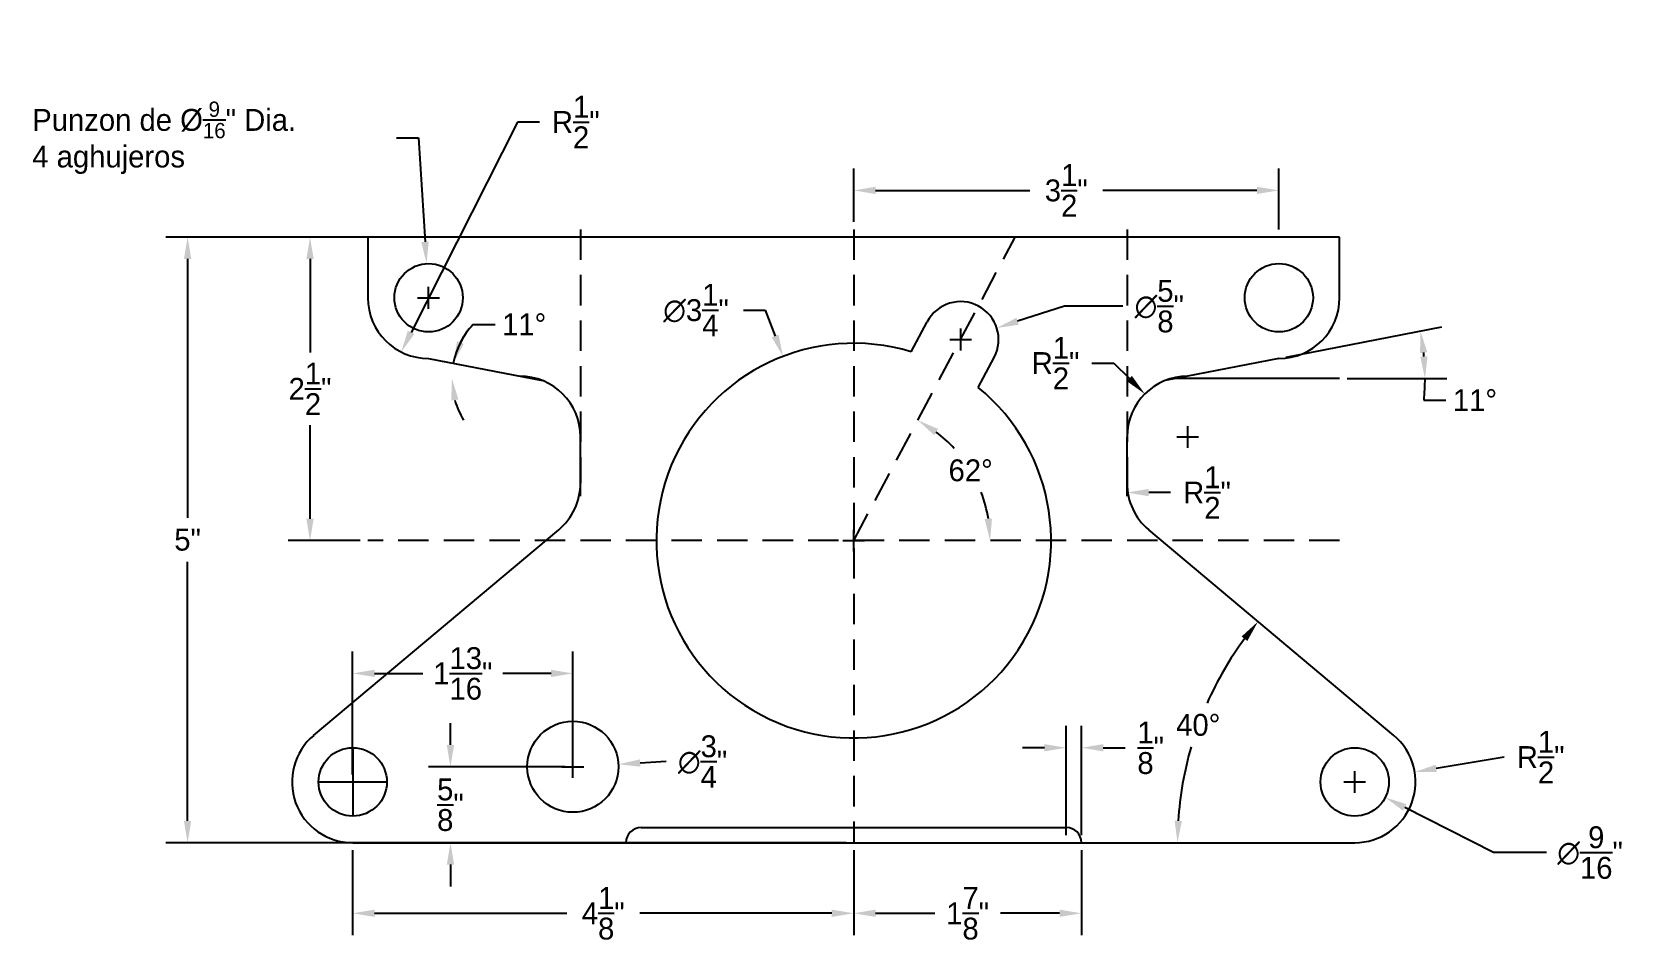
# Model space of a CAD drawing. Header units: inches. Extents: x 1.8 to 15.1, y 1 to 8.5.
import ezdxf

# ---------------------------------------------------------------- set-up
doc = ezdxf.new("R2010")
doc.units = ezdxf.units.IN
doc.header["$MEASUREMENT"] = 0
doc.linetypes.add('HIDDEN', pattern=[0.375, 0.25, -0.125])
doc.dimstyles.get("Standard").update_dxf_attribs({"dimtxt": 0.18, "dimasz": 0.18, "dimexe": 0.18, "dimexo": 0.0625, "dimgap": 0.09, "dimtad": 0, "dimtih": 1, "dimtoh": 1, "dimdec": 4, "dimzin": 0, "dimdsep": 46, "dimlunit": 4, "dimtxsty": 'Standard', "dimcen": 0.09, "dimadec": 0, "dimazin": 0, "dimtfac": 1, "dimtdec": 4, "dimtofl": 0, "dimtmove": 0, "dimatfit": 3, "dimfxl": 0, "dimtolj": 1, "dimtzin": 0, "dimarcsym": 0})

# ---------------------------------------------------------------- blocks, each defined once
blk = doc.blocks.new('*D24')
at = {"color": 0, "lineweight": -2}
for p, q in [((8.576, 1.722), (8.576, 1.023)), ((10.451, 1.722), (10.451, 1.023)), ((8.756, 1.203), (9.244, 1.203)), ((10.271, 1.203), (9.784, 1.203))]:
    blk.add_line(p, q, dxfattribs=at)
at = {"color": 0}
for points in [[(8.756, 1.233), (8.756, 1.173), (8.576, 1.203)], [(10.271, 1.233), (10.271, 1.173), (10.451, 1.203)]]:
    blk.add_solid(points, dxfattribs=at)
at = {"layer": 'Defpoints', "color": 0}
for p in [(8.576, 1.784), (10.451, 1.784), (10.451, 1.203)]:
    blk.add_point(p, dxfattribs=at)
at = {"color": 0, "insert": (9.514, 1.203), "char_height": 0.18, "attachment_point": 5}
blk.add_mtext('\\A1;1{\\H1.000000x;\\S7/8;}"', dxfattribs=at)
blk = doc.blocks.new('*D25')
at = {"color": 0, "lineweight": -2}
for start, end in [(143.6413, 156.0736), (163.8306, 176.3587)]:
    blk.add_arc((14.075, 1.784), 2.833, start, end, dxfattribs=at)
at = {"color": 0}
for points in [[(11.77, 3.482), (11.817, 3.445), (11.905, 3.605)], [(11.278, 1.963), (11.218, 1.965), (11.242, 1.784)]]:
    blk.add_solid(points, dxfattribs=at)
at = {"layer": 'Defpoints', "color": 0}
for p in [(11.005, 4.36), (11.544, 3.056), (13.023, 2.667), (4.451, 1.784), (12.701, 1.784)]:
    blk.add_point(p, dxfattribs=at)
at = {"color": 0, "insert": (11.413, 2.753), "char_height": 0.18, "attachment_point": 5}
blk.add_mtext('\\A1;40°', dxfattribs=at)
blk = doc.blocks.new('*D26')
at = {"color": 0, "lineweight": -2}
for start, end in [(42.481, 52.8052), (9.1948, 20.7769)]:
    blk.add_arc((8.576, 4.271), 1.123, start, end, dxfattribs=at)
at = {"color": 0}
for points in [[(9.239, 5.14), (9.271, 5.191), (9.104, 5.262)], [(9.715, 4.453), (9.655, 4.448), (9.699, 4.271)]]:
    blk.add_solid(points, dxfattribs=at)
at = {"layer": 'Defpoints', "color": 0}
for p in [(9.906, 6.771), (9.627, 4.667), (4.576, 4.271), (8.576, 4.271), (12.576, 4.271)]:
    blk.add_point(p, dxfattribs=at)
at = {"color": 0, "insert": (9.539, 4.849), "char_height": 0.18, "attachment_point": 5}
blk.add_mtext('\\A1;62°', dxfattribs=at)
blk = doc.blocks.new('*D27')
at = {"color": 0, "lineweight": -2}
for p, q in [((8.576, 6.896), (8.576, 7.335)), ((12.076, 6.834), (12.076, 7.335)), ((8.756, 7.155), (10.026, 7.155)), ((11.896, 7.155), (10.626, 7.155))]:
    blk.add_line(p, q, dxfattribs=at)
at = {"color": 0}
for points in [[(8.756, 7.185), (8.756, 7.125), (8.576, 7.155)], [(11.896, 7.185), (11.896, 7.125), (12.076, 7.155)]]:
    blk.add_solid(points, dxfattribs=at)
at = {"layer": 'Defpoints', "color": 0}
for p in [(12.076, 7.155), (8.576, 6.834), (12.076, 6.771)]:
    blk.add_point(p, dxfattribs=at)
at = {"color": 0, "insert": (10.326, 7.155), "char_height": 0.18, "attachment_point": 5}
blk.add_mtext('\\A1;3{\\H1.000000x;\\S1/2;}"', dxfattribs=at)
blk = doc.blocks.new('*D28')
at = {"color": 0, "lineweight": -2}
for p, q in [((8.514, 6.771), (2.912, 6.771)), ((3.092, 6.591), (3.092, 4.458)), ((3.092, 1.964), (3.092, 4.098)), ((8.514, 1.784), (2.912, 1.784))]:
    blk.add_line(p, q, dxfattribs=at)
at = {"color": 0}
for points in [[(3.062, 6.591), (3.122, 6.591), (3.092, 6.771)], [(3.062, 1.964), (3.122, 1.964), (3.092, 1.784)]]:
    blk.add_solid(points, dxfattribs=at)
at = {"layer": 'Defpoints', "color": 0}
for p in [(8.576, 6.771), (3.092, 1.784), (8.576, 1.784)]:
    blk.add_point(p, dxfattribs=at)
at = {"color": 0, "insert": (3.092, 4.278), "char_height": 0.18, "attachment_point": 5}
blk.add_mtext('\\A1;5"', dxfattribs=at)
blk = doc.blocks.new('*D29')
at = {"color": 0, "lineweight": -2}
for p, q in [((4.451, 2.347), (4.451, 3.358)), ((6.264, 2.382), (6.264, 3.358)), ((4.631, 3.178), (5.028, 3.178)), ((6.084, 3.178), (5.688, 3.178))]:
    blk.add_line(p, q, dxfattribs=at)
at = {"color": 0}
for points in [[(4.631, 3.208), (4.631, 3.148), (4.451, 3.178)], [(6.084, 3.208), (6.084, 3.148), (6.264, 3.178)]]:
    blk.add_solid(points, dxfattribs=at)
at = {"layer": 'Defpoints', "color": 0}
for p in [(6.264, 3.178), (4.451, 2.284), (6.264, 2.319)]:
    blk.add_point(p, dxfattribs=at)
at = {"color": 0, "insert": (5.358, 3.178), "char_height": 0.18, "attachment_point": 5}
blk.add_mtext('\\A1;1{\\H1.000000x;\\S13/16;}"', dxfattribs=at)
blk = doc.blocks.new('*D31')
at = {"color": 0, "lineweight": -2}
for p, q in [((5.256, 2.589), (5.256, 2.769)), ((6.201, 2.409), (5.076, 2.409)), ((4.514, 1.784), (5.436, 1.784)), ((5.256, 1.604), (5.256, 1.424))]:
    blk.add_line(p, q, dxfattribs=at)
at = {"color": 0}
for points in [[(5.226, 2.589), (5.286, 2.589), (5.256, 2.409)], [(5.226, 1.604), (5.286, 1.604), (5.256, 1.784)]]:
    blk.add_solid(points, dxfattribs=at)
at = {"layer": 'Defpoints', "color": 0}
for p in [(6.264, 2.409), (4.451, 1.784), (5.256, 1.784)]:
    blk.add_point(p, dxfattribs=at)
at = {"color": 0, "insert": (5.256, 2.097), "char_height": 0.18, "attachment_point": 5}
blk.add_mtext('\\A1;{\\H1.000000x;\\S5/8;}"', dxfattribs=at)
blk = doc.blocks.new('*D32')
at = {"color": 0, "lineweight": -2}
for p, q in [((4.451, 1.722), (4.451, 1.023)), ((8.576, 1.722), (8.576, 1.023)), ((4.631, 1.203), (6.214, 1.203)), ((8.396, 1.203), (6.814, 1.203))]:
    blk.add_line(p, q, dxfattribs=at)
at = {"color": 0}
for points in [[(4.631, 1.233), (4.631, 1.173), (4.451, 1.203)], [(8.396, 1.233), (8.396, 1.173), (8.576, 1.203)]]:
    blk.add_solid(points, dxfattribs=at)
at = {"layer": 'Defpoints', "color": 0}
for p in [(4.451, 1.784), (8.576, 1.784), (4.451, 1.203)]:
    blk.add_point(p, dxfattribs=at)
at = {"color": 0, "insert": (6.514, 1.203), "char_height": 0.18, "attachment_point": 5}
blk.add_mtext('\\A1;4{\\H1.000000x;\\S1/8;}"', dxfattribs=at)
blk = doc.blocks.new('*D33')
at = {"color": 0, "lineweight": -2}
blk.add_line((5.443, 6.052), (5.623, 6.052), dxfattribs=at)
for start, end in [(136.8753, 169), (137.1925, 153.0962), (195.9038, 211.8075)]:
    blk.add_arc((5.918, 5.607), 0.651, start, end, dxfattribs=at)
at = {"color": 0}
for points in [[(5.366, 5.892), (5.31, 5.912), (5.28, 5.732)], [(5.263, 5.425), (5.322, 5.433), (5.268, 5.607)]]:
    blk.add_solid(points, dxfattribs=at)
at = {"layer": 'Defpoints', "color": 0}
for p in [(5.076, 5.771), (4.576, 5.607), (5.269, 5.649), (5.959, 5.607), (6.014, 5.589)]:
    blk.add_point(p, dxfattribs=at)
at = {"color": 0, "insert": (5.863, 6.052), "char_height": 0.18, "attachment_point": 5}
blk.add_mtext('\\A1;11°', dxfattribs=at)
blk = doc.blocks.new('*D34')
at = {"color": 0, "lineweight": -2}
for p, q in [((4.514, 6.771), (3.92, 6.771)), ((4.1, 6.591), (4.1, 5.821)), ((4.1, 4.451), (4.1, 5.221)), ((4.514, 4.271), (3.92, 4.271))]:
    blk.add_line(p, q, dxfattribs=at)
at = {"color": 0}
for points in [[(4.07, 6.591), (4.13, 6.591), (4.1, 6.771)], [(4.07, 4.451), (4.13, 4.451), (4.1, 4.271)]]:
    blk.add_solid(points, dxfattribs=at)
at = {"layer": 'Defpoints', "color": 0}
for p in [(4.576, 6.771), (4.1, 4.271), (4.576, 4.271)]:
    blk.add_point(p, dxfattribs=at)
at = {"color": 0, "insert": (4.1, 5.521), "char_height": 0.18, "attachment_point": 5}
blk.add_mtext('\\A1;2{\\H1.000000x;\\S1/2;}"', dxfattribs=at)
blk = doc.blocks.new('*D36')
at = {"color": 0, "lineweight": -2}
for p, q in [((12.611, 2.284), (12.791, 2.284)), ((12.701, 2.194), (12.701, 2.374)), ((13.844, 1.703), (13.113, 2.075)), ((14.279, 1.703), (13.844, 1.703))]:
    blk.add_line(p, q, dxfattribs=at)
at = {"color": 0}
blk.add_solid([(13.126, 2.102), (13.099, 2.048), (12.952, 2.157)], dxfattribs=at)
at = {"layer": 'Defpoints', "color": 0}
for p in [(12.451, 2.412), (12.952, 2.157)]:
    blk.add_point(p, dxfattribs=at)
at = {"color": 0, "insert": (14.639, 1.703), "char_height": 0.18, "attachment_point": 5}
blk.add_mtext('\\A1;∅{\\H1.000000x;\\S9/16;}"', dxfattribs=at)
blk = doc.blocks.new('*D37')
at = {"color": 0, "lineweight": -2}
for p, q in [((10.326, 1.847), (10.326, 2.746)), ((10.451, 1.847), (10.451, 2.746)), ((10.146, 2.566), (9.966, 2.566)), ((10.631, 2.566), (10.811, 2.566))]:
    blk.add_line(p, q, dxfattribs=at)
at = {"color": 0}
for points in [[(10.146, 2.596), (10.146, 2.536), (10.326, 2.566)], [(10.631, 2.596), (10.631, 2.536), (10.451, 2.566)]]:
    blk.add_solid(points, dxfattribs=at)
at = {"layer": 'Defpoints', "color": 0}
for p in [(10.451, 2.566), (10.326, 1.784), (10.451, 1.784)]:
    blk.add_point(p, dxfattribs=at)
at = {"color": 0, "insert": (11.021, 2.566), "char_height": 0.18, "attachment_point": 5}
blk.add_mtext('\\A1;{\\H1.000000x;\\S1/8;}"', dxfattribs=at)
blk = doc.blocks.new('*D38')
at = {"color": 0, "lineweight": -2}
for p, q in [((13.932, 2.489), (13.372, 2.396)), ((12.611, 2.284), (12.791, 2.284)), ((12.701, 2.194), (12.701, 2.374))]:
    blk.add_line(p, q, dxfattribs=at)
at = {"color": 0}
blk.add_solid([(13.367, 2.426), (13.377, 2.366), (13.195, 2.366)], dxfattribs=at)
at = {"layer": 'Defpoints', "color": 0}
for p in [(12.701, 2.284), (13.195, 2.366)]:
    blk.add_point(p, dxfattribs=at)
at = {"color": 0, "insert": (14.232, 2.489), "char_height": 0.18, "attachment_point": 5}
blk.add_mtext('\\A1;R{\\H1.000000x;\\S1/2;}"', dxfattribs=at)
blk = doc.blocks.new('*D39')
at = {"color": 0, "lineweight": -2}
for p, q in [((12.138, 5.783), (13.418, 6.032)), ((12.639, 5.607), (13.459, 5.607)), ((13.271, 5.428), (13.451, 5.428))]:
    blk.add_line(p, q, dxfattribs=at)
for start, end in [(5.0456, 5.9544), (354.9544, 0)]:
    blk.add_arc((11.235, 5.607), 2.045, start, end, dxfattribs=at)
at = {"color": 0}
for points in [[(13.239, 5.815), (13.298, 5.824), (13.242, 5.998)], [(13.301, 5.789), (13.241, 5.786), (13.279, 5.607)]]:
    blk.add_solid(points, dxfattribs=at)
at = {"layer": 'Defpoints', "color": 0}
for p in [(13.263, 5.868), (12.076, 5.771), (11.139, 5.589), (11.194, 5.607), (12.576, 5.607)]:
    blk.add_point(p, dxfattribs=at)
at = {"color": 0, "insert": (13.691, 5.428), "char_height": 0.18, "attachment_point": 5}
blk.add_mtext('\\A1;11°', dxfattribs=at)
blk = doc.blocks.new('*D40')
at = {"color": 0, "lineweight": -2}
for p, q in [((10.538, 5.733), (10.718, 5.733)), ((10.718, 5.733), (10.846, 5.606)), ((11.326, 5.035), (11.326, 5.215)), ((11.236, 5.125), (11.416, 5.125))]:
    blk.add_line(p, q, dxfattribs=at)
at = {"color": 0}
blk.add_solid([(10.867, 5.627), (10.824, 5.585), (10.973, 5.479)], dxfattribs=at)
at = {"layer": 'Defpoints', "color": 0}
for p in [(10.973, 5.479), (11.326, 5.125)]:
    blk.add_point(p, dxfattribs=at)
at = {"color": 0, "insert": (10.238, 5.733), "char_height": 0.18, "attachment_point": 5}
blk.add_mtext('\\A1;R{\\H1.000000x;\\S1/2;}"', dxfattribs=at)
blk = doc.blocks.new('*D22')
at = {"color": 0, "lineweight": -2}
for p, q in [((10.312, 6.202), (9.925, 6.078)), ((10.792, 6.202), (10.312, 6.202)), ((9.457, 5.837), (9.457, 6.017)), ((9.367, 5.927), (9.547, 5.927))]:
    blk.add_line(p, q, dxfattribs=at)
at = {"color": 0}
blk.add_solid([(9.916, 6.106), (9.935, 6.049), (9.754, 6.022)], dxfattribs=at)
at = {"layer": 'Defpoints', "color": 0}
for p in [(9.754, 6.022), (9.159, 5.831)]:
    blk.add_point(p, dxfattribs=at)
at = {"color": 0, "insert": (11.092, 6.202), "char_height": 0.18, "attachment_point": 5}
blk.add_mtext('\\A1;∅{\\H1.000000x;\\S5/8;}"', dxfattribs=at)
blk = doc.blocks.new('*D23')
at = {"color": 0, "lineweight": -2}
blk.add_line((11.185, 4.667), (11.005, 4.667), dxfattribs=at)
at = {"color": 0}
blk.add_solid([(11.005, 4.697), (11.005, 4.637), (10.825, 4.667)], dxfattribs=at)
at = {"layer": 'Defpoints', "color": 0}
for p in [(10.825, 4.667), (11.295, 4.667)]:
    blk.add_point(p, dxfattribs=at)
at = {"color": 0, "insert": (11.485, 4.667), "char_height": 0.18, "attachment_point": 5}
blk.add_mtext('\\A1;R{\\H1.000000x;\\S1/2;}"', dxfattribs=at)
blk = doc.blocks.new('*D41')
at = {"color": 0, "lineweight": -2}
for p, q in [((5.808, 7.718), (4.932, 5.985)), ((5.988, 7.718), (5.808, 7.718))]:
    blk.add_line(p, q, dxfattribs=at)
at = {"color": 0}
blk.add_solid([(4.905, 5.999), (4.959, 5.972), (4.851, 5.825)], dxfattribs=at)
at = {"layer": 'Defpoints', "color": 0}
for p in [(5.076, 6.271), (4.851, 5.825)]:
    blk.add_point(p, dxfattribs=at)
at = {"color": 0, "insert": (6.288, 7.718), "char_height": 0.18, "attachment_point": 5}
blk.add_mtext('\\A1;R{\\H1.000000x;\\S1/2;}"', dxfattribs=at)
blk = doc.blocks.new('*D42')
at = {"color": 0, "lineweight": -2}
for p, q in [((4.813, 7.588), (4.993, 7.588)), ((4.993, 7.588), (5.047, 6.731)), ((4.986, 6.271), (5.166, 6.271)), ((5.076, 6.181), (5.076, 6.361))]:
    blk.add_line(p, q, dxfattribs=at)
at = {"color": 0}
blk.add_solid([(5.077, 6.733), (5.017, 6.729), (5.059, 6.552)], dxfattribs=at)
at = {"layer": 'Defpoints', "color": 0}
for p in [(5.059, 6.552), (5.094, 5.99)]:
    blk.add_point(p, dxfattribs=at)
at = {"color": 0, "insert": (1.813, 7.588), "char_height": 0.18, "attachment_point": 4}
blk.add_mtext('\\A1;\\A1;Punzon de %%c{\\H0.7x;\\S9/16;}" Dia.\\P4 aghujeros', dxfattribs=at)
blk = doc.blocks.new('*D43')
at = {"color": 0, "lineweight": -2}
for p, q in [((6.174, 2.409), (6.354, 2.409)), ((6.264, 2.319), (6.264, 2.499)), ((7.032, 2.452), (6.818, 2.44))]:
    blk.add_line(p, q, dxfattribs=at)
at = {"color": 0}
blk.add_solid([(6.816, 2.47), (6.82, 2.41), (6.638, 2.43)], dxfattribs=at)
at = {"layer": 'Defpoints', "color": 0}
for p in [(5.889, 2.388), (6.638, 2.43)]:
    blk.add_point(p, dxfattribs=at)
at = {"color": 0, "insert": (7.332, 2.452), "char_height": 0.18, "attachment_point": 5}
blk.add_mtext('\\A1;∅{\\H1.000000x;\\S3/4;}"', dxfattribs=at)
blk = doc.blocks.new('*D44')
at = {"color": 0, "lineweight": -2}
for p, q in [((7.668, 6.169), (7.848, 6.169)), ((7.848, 6.169), (7.93, 5.956)), ((8.486, 4.271), (8.666, 4.271)), ((8.576, 4.181), (8.576, 4.361))]:
    blk.add_line(p, q, dxfattribs=at)
at = {"color": 0}
blk.add_solid([(7.958, 5.967), (7.902, 5.945), (7.994, 5.788)], dxfattribs=at)
at = {"layer": 'Defpoints', "color": 0}
for p in [(7.994, 5.788), (9.159, 2.754)]:
    blk.add_point(p, dxfattribs=at)
at = {"color": 0, "insert": (7.278, 6.169), "char_height": 0.18, "attachment_point": 5}
blk.add_mtext('\\A1;∅3{\\H1.000000x;\\S1/4;}"', dxfattribs=at)

msp = doc.modelspace()

# ---------------------------------------------------------------- linework, layer by layer
for p, q in [((12.57641, 6.77103), (4.57641, 6.77103)), ((4.57641, 6.77103), (4.57641, 6.27103)), ((12.57641, 6.27103), (12.57641, 6.77103)), ((9.04914, 5.82574), (9.18075, 6.07326)), ((5.07641, 5.77103), (6.01372, 5.58883)), ((9.60098, 5.53232), (9.73259, 5.77984)), ((12.07641, 5.77103), (11.13911, 5.58883)), ((12.57641, 5.60741), (11.19408, 5.60741)), ((6.32641, 4.63691), (6.32641, 5.12524)), ((10.82641, 4.63691), (10.82641, 5.12524))]:
    msp.add_line(p, q)
at = {"color": 0, "linetype": 'HIDDEN'}
for p, q in [((6.32641, 6.83353), (6.32641, 4.74349)), ((8.57641, 6.83353), (8.57641, 1.78432)), ((10.82641, 6.83353), (10.82641, 4.74349))]:
    msp.add_line(p, q, dxfattribs=at)
at = {"linetype": 'HIDDEN'}
for p, q in [((8.57641, 4.27103), (9.90569, 6.77103)), ((12.57641, 4.27103), (4.57641, 4.27103))]:
    msp.add_line(p, q, dxfattribs=at)
at = {"color": 0}
for p, q in [((4.1295, 2.6669), (6.14781, 4.36046)), ((13.02332, 2.6669), (11.00502, 4.36046)), ((4.45141, 2.56557), (4.45141, 2.00307)), ((4.17016, 2.28432), (4.73266, 2.28432)), ((6.82641, 1.90932), (10.32641, 1.90932)), ((4.45141, 1.78432), (12.70141, 1.78432)), ((6.70141, 1.78432), (6.70141, 1.78432)), ((10.45141, 1.78432), (10.45141, 1.78432))]:
    msp.add_line(p, q, dxfattribs=at)
for centre in [(5.07641, 6.27103), (12.07641, 6.27103)]:
    msp.add_circle(centre, 0.28125)
for centre, radius in [((6.26391, 2.40932), 0.375), ((4.45141, 2.28432), 0.28125), ((12.70141, 2.28432), 0.28125)]:
    msp.add_circle(centre, radius, dxfattribs=at)
for centre, radius, start, end in [((5.07641, 6.27103), 0.5, 180, 270), ((9.45667, 5.92655), 0.3125, 332, 152), ((12.07641, 6.27103), 0.5, 270, 0), ((8.57641, 4.27103), 1.625, 73.087489, 50.912511), ((5.82641, 5.12524), 0.5, 0, 90), ((11.32641, 5.12524), 0.5, 90, 180)]:
    msp.add_arc(centre, radius, start, end)
for centre, radius, start, end in [((5.82641, 4.74349), 0.5, 310, 0), ((11.32641, 4.74349), 0.5, 180, 230), ((4.45141, 2.28432), 0.5, 129.922602, 270), ((12.70141, 2.28432), 0.5, 270, 50.077398), ((6.82641, 1.78432), 0.125, 90, 180), ((10.32641, 1.78432), 0.125, 0, 90)]:
    msp.add_arc(centre, radius, start, end, dxfattribs=at)

# ---------------------------------------------------------------- dimensions: what is measured, and where the dimension line sits
dim = msp.add_diameter_dim_2p(p1=(5.09425, 5.99034), p2=(5.05858, 6.55171), text='\\A1;Punzon de %%c{\\H0.7x;\\S9/16;}" Dia.\\P4 aghujeros', dimstyle='Standard')
dim.commit()
dim.dimension.update_dxf_attribs({"geometry": '*D42', "text_midpoint": (3.26775, 7.5877), "dimtype": 163})
for center, mpoint, picture, middle in [((5.07641, 6.27103), (4.85071, 5.82487), '*D41', (5.80848, 7.71812)), ((11.29544, 4.66718), (10.82544, 4.66718), '*D23', (11.18544, 4.66718))]:
    dim = msp.add_radius_dim(center=center, mpoint=mpoint, dimstyle='Standard', override={"dimtmove": 1})
    dim.commit()
    dim.dimension.update_dxf_attribs({"geometry": picture, "text_midpoint": middle, "dimtype": 164})
dim = msp.add_linear_dim(base=(12.07641, 7.15538), p1=(8.57641, 6.83353), p2=(12.07641, 6.77103), dimstyle='Standard')
dim.commit()
dim.dimension.update_dxf_attribs({"geometry": '*D27', "text_midpoint": (10.32641, 7.15538)})
for base, p1, p2, picture, middle in [((3.09198, 1.78432), (8.57641, 6.77103), (8.57641, 1.78432), '*D28', (3.09198, 4.27767)), ((4.09983, 4.27103), (4.57641, 6.77103), (4.57641, 4.27103), '*D34', (4.09983, 5.52103))]:
    dim = msp.add_linear_dim(base=base, p1=p1, p2=p2, angle=90, dimstyle='Standard')
    dim.commit()
    dim.dimension.update_dxf_attribs({"geometry": picture, "text_midpoint": middle})
for base, line1, line2, picture, middle in [((9.627, 4.66731), ((12.57641, 4.27103), (4.57641, 4.27103)), ((8.57641, 4.27103), (9.90569, 6.77103)), '*D26', (9.53887, 4.84933)), ((5.26891, 5.64901), ((4.57641, 5.60741), (5.95875, 5.60741)), ((5.07641, 5.77103), (6.01372, 5.58883)), '*D33', (5.86332, 6.05213)), ((13.26261, 5.86839), ((12.57641, 5.60741), (11.19408, 5.60741)), ((12.07641, 5.77103), (11.13911, 5.58883)), '*D39', (13.69142, 5.42758))]:
    dim = msp.add_angular_dim_2l(base=base, line1=line1, line2=line2, dimstyle='Standard')
    dim.commit()
    dim.dimension.update_dxf_attribs({"geometry": picture, "text_midpoint": middle})
for p1, p2, picture, middle in [((9.1587, 2.75393), (7.99413, 5.78812), '*D44', (7.2778, 6.16936)), ((9.15925, 5.83064), (9.75409, 6.02246), '*D22', (11.09233, 6.20247)), ((5.8895, 2.38835), (6.63833, 2.43028), '*D43', (7.03207, 2.45233))]:
    dim = msp.add_diameter_dim_2p(p1=p1, p2=p2, dimstyle='Standard')
    dim.commit()
    dim.dimension.update_dxf_attribs({"geometry": picture, "text_midpoint": middle, "dimtype": 163})
dim = msp.add_radius_dim(center=(11.32641, 5.12524), mpoint=(10.97286, 5.47879), dimstyle='Standard')
dim.commit()
dim.dimension.update_dxf_attribs({"geometry": '*D40', "text_midpoint": (10.2383, 5.73335)})
dim = msp.add_angular_dim_2l(base=(11.5437, 3.05566), line1=((4.45141, 1.78432), (12.70141, 1.78432)), line2=((13.02332, 2.6669), (11.00502, 4.36046)), dimstyle='Standard', dxfattribs=at)
dim.commit()
dim.dimension.update_dxf_attribs({"geometry": '*D25', "text_midpoint": (11.41323, 2.75318)})
for base, p1, p2, picture, middle in [((6.26391, 3.17816), (4.45141, 2.28432), (6.26391, 2.31932), '*D29', (5.35766, 3.17816)), ((10.45141, 2.56649), (10.32641, 1.78432), (10.45141, 1.78432), '*D37', (11.02141, 2.56649)), ((4.45141, 1.20335), (8.57641, 1.78432), (4.45141, 1.78432), '*D32', (6.51391, 1.20335)), ((10.45141, 1.20335), (8.57641, 1.78432), (10.45141, 1.78432), '*D24', (9.51391, 1.20335))]:
    dim = msp.add_linear_dim(base=base, p1=p1, p2=p2, dimstyle='Standard', dxfattribs=at)
    dim.commit()
    dim.dimension.update_dxf_attribs({"geometry": picture, "text_midpoint": middle})
dim = msp.add_linear_dim(base=(5.25641, 1.78432), p1=(6.26391, 2.40932), p2=(4.45141, 1.78432), angle=90, dimstyle='Standard', dxfattribs=at)
dim.commit()
dim.dimension.update_dxf_attribs({"geometry": '*D31', "text_midpoint": (5.25641, 2.09682)})
dim = msp.add_radius_dim(center=(12.70141, 2.28432), mpoint=(13.19462, 2.36647), dimstyle='Standard', dxfattribs=at)
dim.commit()
dim.dimension.update_dxf_attribs({"geometry": '*D38', "text_midpoint": (13.93168, 2.48925), "dimtype": 164})
dim = msp.add_diameter_dim_2p(p1=(12.45075, 2.41187), p2=(12.95208, 2.15677), dimstyle='Standard', dxfattribs=at)
dim.commit()
dim.dimension.update_dxf_attribs({"geometry": '*D36', "text_midpoint": (14.63918, 1.70282), "dimtype": 163})

doc.saveas('drawing.dxf')
